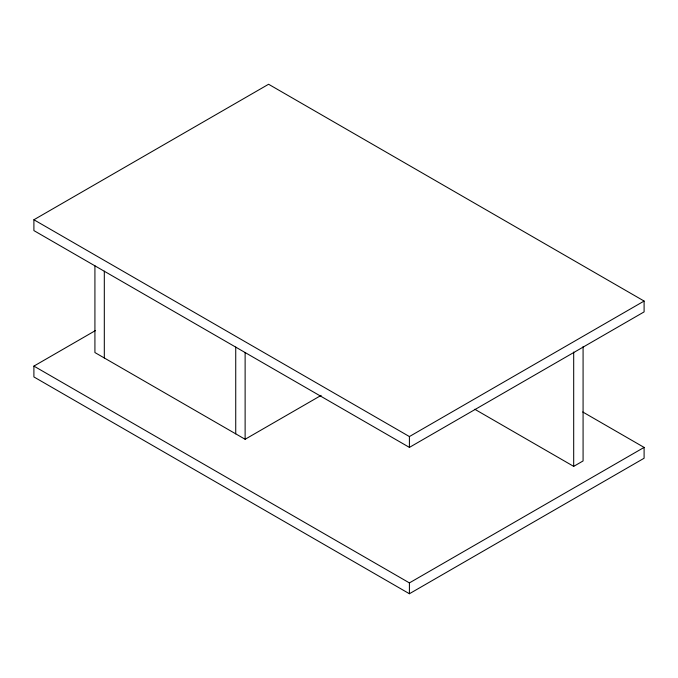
<?xml version="1.0" encoding="UTF-8"?>
<svg xmlns="http://www.w3.org/2000/svg" width="678" height="678" viewBox="0 0 678 678"><rect width="100%" height="100%" fill="white"/><g stroke="black" fill="none" stroke-linecap="round" stroke-linejoin="round"><path stroke-width="1.02" d="M33.9 219.757L268.59 84.258L644.1 301.057L644.1 311.897L409.41 447.395L33.9 230.596L33.9 219.757L409.41 436.556L644.1 301.057M582.733 411.97L644.1 447.404L644.1 458.243L409.41 593.742L33.9 376.943L33.9 366.103L95.327 330.635M94.92 265.742L94.92 352.552L245.122 439.268L321.143 395.384M474.778 409.258L573.69 466.371L583.08 460.947L583.08 346.619M33.9 366.103L409.41 582.902L644.1 447.404M573.69 352.043L573.69 466.371M409.41 436.556L409.41 447.395M409.41 582.902L409.41 593.742M245.122 352.467L245.122 439.268M235.732 347.043L235.732 433.852M104.31 271.166L104.31 357.967"/></g></svg>
